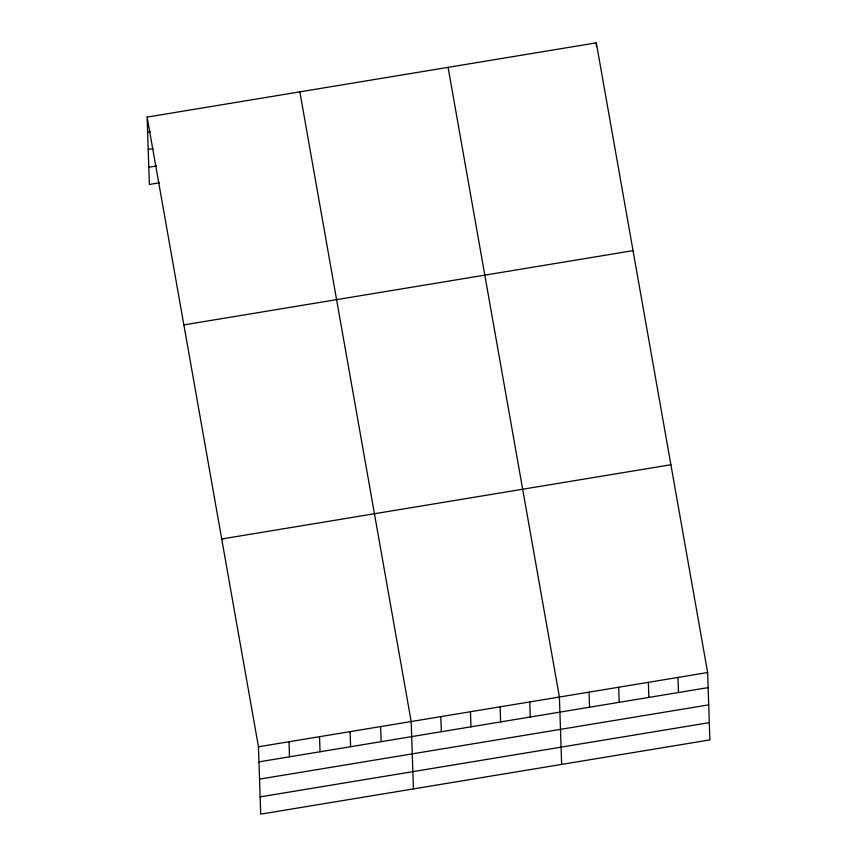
<?xml version="1.0" encoding="UTF-8"?>
<svg xmlns="http://www.w3.org/2000/svg" width="857" height="857" viewBox="0 0 857 857"><rect width="100%" height="100%" fill="white"/><g stroke="black" fill="none" stroke-linecap="round" stroke-linejoin="round"><path stroke-width="1.29" d="M147.125 117.098L596.301 42.85L707.636 672.531L709.875 739.902L260.699 814.15L258.46 746.779L147.125 117.098L149.364 184.469L159.541 182.787M147.629 132.182L150.179 131.753M148.207 149.429L153.296 148.593M148.797 167.211L156.424 165.947M183.869 324.899L633.044 250.64M221.717 538.989L670.892 464.74M258.46 746.779L707.636 672.531M258.964 761.862L708.139 687.614M259.532 779.12L708.707 704.861M260.121 796.892L709.296 722.644M448.082 67.349L559.407 697.041L561.646 764.401M299.854 91.86L411.178 721.54L413.417 788.901M677.994 677.437L678.487 692.51M648.342 682.333L648.845 697.416M618.7 687.239L619.204 702.312M596.301 42.85L596.429 46.621M589.048 692.135L589.552 707.207M529.765 701.937L530.258 717.009M500.113 706.832L500.617 721.915M470.472 711.739L470.975 726.811M440.83 716.634L441.323 731.717M380.637 726.586L381.14 741.669M350.095 731.642L350.588 746.715M319.543 736.688L320.047 751.76M289.002 741.734L289.505 756.817"/></g></svg>
